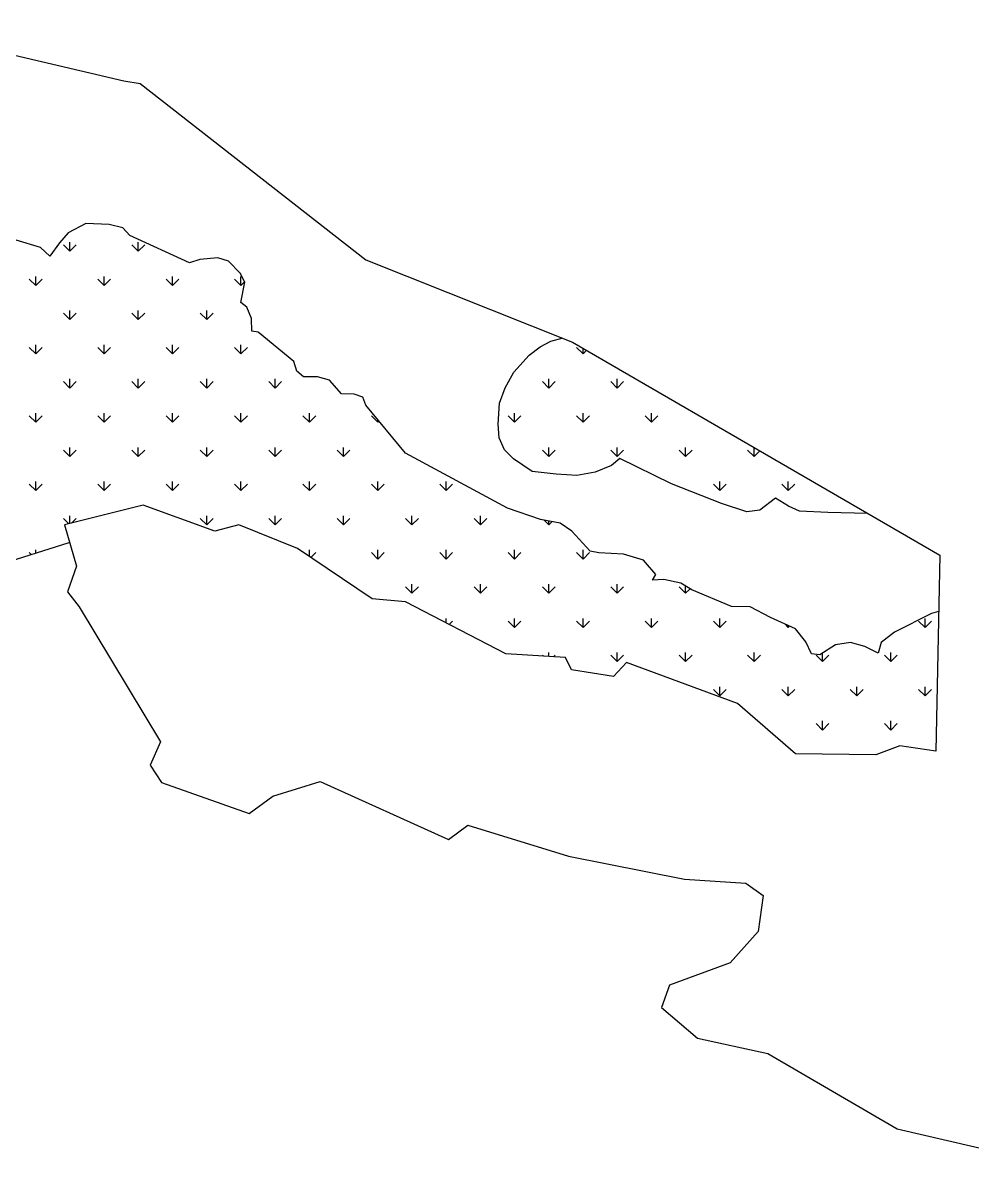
# Model space of a CAD drawing. Header units: metres. Extents: x 316862 to 322015, y 1880764 to 1885164.
# Drawn here: x 318365 to 319861, y 1883353 to 1885136 of the extents above; entities that cross this region are included whole.
import ezdxf

# ---------------------------------------------------------------- set-up
doc = ezdxf.new("R2010")
doc.units = ezdxf.units.M
doc.layers.add('MANGROOVES', color=112, linetype='Continuous')
doc.layers.add('village', color=3, linetype='Continuous')

msp = doc.modelspace()

# ---------------------------------------------------------------- linework, layer by layer
at = {"layer": 'MANGROOVES'}
for p, q in [((318465.2, 1884819.9), (318437.1, 1884805)), ((318501.8, 1884818.1), (318465.2, 1884819.9)), ((318523.2, 1884812.8), (318501.8, 1884818.1)), ((318437.1, 1884805), (318423.6, 1884789.3)), ((318534.5, 1884800.9), (318523.2, 1884812.8)), ((318628, 1884758), (318534.5, 1884800.9)), ((318393.7, 1884781.8), (318355, 1884793.6)), ((318408.3, 1884768.4), (318393.7, 1884781.8)), ((318423.6, 1884789.3), (318408.3, 1884768.4)), ((318644.6, 1884763.3), (318628, 1884758)), ((318672.7, 1884766), (318644.6, 1884763.3)), ((318689.6, 1884760.4), (318672.7, 1884766)), ((318708.3, 1884741.8), (318689.6, 1884760.4)), ((318715.5, 1884727.3), (318708.3, 1884741.8)), ((318709, 1884695.2), (318715.5, 1884727.3)), ((318718.5, 1884688.1), (318709, 1884695.2)), ((318726.1, 1884670.3), (318718.5, 1884688.1)), ((318726.3, 1884650.1), (318726.1, 1884670.3)), ((318736.3, 1884648.9), (318726.3, 1884650.1)), ((318792.7, 1884602.6), (318736.3, 1884648.9)), ((319197.6, 1884634.6), (319216.9, 1884639.7)), ((319163.2, 1884612.5), (319180.5, 1884625.6)), ((319180.5, 1884625.6), (319197.6, 1884634.6)), ((318797.4, 1884587.1), (318792.7, 1884602.6)), ((319139.3, 1884585.8), (319163.2, 1884612.5)), ((318807.6, 1884578.5), (318797.4, 1884587.1)), ((319125.7, 1884561), (319139.3, 1884585.8)), ((318830.1, 1884578.3), (318807.6, 1884578.5)), ((318849, 1884573.2), (318830.1, 1884578.3)), ((318867.6, 1884551.3), (318849, 1884573.2)), ((318887.5, 1884551.1), (318867.6, 1884551.3)), ((318901.1, 1884546.2), (318887.5, 1884551.1)), ((319116.6, 1884536.7), (319125.7, 1884561)), ((318906.2, 1884533.6), (318901.1, 1884546.2)), ((318968.3, 1884458.2), (318906.2, 1884533.6)), ((319114.5, 1884503.9), (319116.6, 1884536.7)), ((319116, 1884482.3), (319114.5, 1884503.9)), ((319124.2, 1884463.3), (319116, 1884482.3)), ((319129.3, 1884371.5), (318968.3, 1884458.2)), ((319138.6, 1884448.9), (319124.2, 1884463.3)), ((319168.2, 1884429), (319138.6, 1884448.9)), ((319306.1, 1884449.8), (319293, 1884438.6)), ((319387.6, 1884409.8), (319306.1, 1884449.8)), ((319205.9, 1884424.9), (319168.2, 1884429)), ((319238.6, 1884422.9), (319205.9, 1884424.9)), ((319267.4, 1884428.3), (319238.6, 1884422.9)), ((319293, 1884438.6), (319267.4, 1884428.3)), ((319466.4, 1884378.5), (319387.6, 1884409.8)), ((319551.2, 1884387.2), (319526.6, 1884368)), ((319572, 1884374.5), (319551.2, 1884387.2)), ((319181.3, 1884353.4), (319129.3, 1884371.5)), ((319505.9, 1884365.4), (319466.4, 1884378.5)), ((319589.2, 1884366.6), (319572, 1884374.5)), ((319212.1, 1884348), (319181.3, 1884353.4)), ((319526.6, 1884368), (319505.9, 1884365.4)), ((319633.8, 1884364.3), (319589.2, 1884366.6)), ((319696.7, 1884363.2), (319633.8, 1884364.3)), ((319230.4, 1884335.4), (319212.1, 1884348)), ((319259.2, 1884303.8), (319230.4, 1884335.4)), ((318297.6, 1884272.4), (318438.9, 1884317.5)), ((318438.9, 1884317.5), (318439.3, 1884317.6)), ((319273.2, 1884300.8), (319259.2, 1884303.8)), ((319312.1, 1884299), (319273.2, 1884300.8)), ((319343.2, 1884289.5), (319312.1, 1884299)), ((319362.9, 1884267), (319343.2, 1884289.5)), ((319357.7, 1884258.1), (319362.9, 1884267)), ((319375.3, 1884259.1), (319357.7, 1884258.1)), ((319402.1, 1884253), (319375.3, 1884259.1)), ((319419.6, 1884242.9), (319402.1, 1884253)), ((319481.9, 1884216.7), (319419.6, 1884242.9)), ((319511.2, 1884215.7), (319481.9, 1884216.7)), ((319543.4, 1884199.2), (319511.2, 1884215.7)), ((319583, 1884181.2), (319543.4, 1884199.2)), ((319796.8, 1884205.5), (319738.7, 1884175.9)), ((319808.1, 1884208.5), (319796.8, 1884205.5)), ((319599, 1884160.6), (319583, 1884181.2)), ((319738.7, 1884175.9), (319717.6, 1884159.5)), ((319608, 1884141.8), (319599, 1884160.6)), ((319645.6, 1884156.1), (319621.2, 1884140.2)), ((319669.5, 1884159.6), (319645.6, 1884156.1)), ((319691.9, 1884153.5), (319669.5, 1884159.6)), ((319717.6, 1884159.5), (319713.1, 1884142.7)), ((319621.2, 1884140.2), (319608, 1884141.8)), ((319713.1, 1884142.7), (319691.9, 1884153.5))]:
    msp.add_line(p, q, dxfattribs=at)
at = {"layer": 'MANGROOVES', "linetype": 'Continuous'}
for p, q in [((318439.9, 1884776.2), (318429.8, 1884786.3)), ((318439.9, 1884776.2), (318439.9, 1884790.4)), ((318439.9, 1884776.2), (318450, 1884786.3)), ((318547.6, 1884776.2), (318537.5, 1884786.3)), ((318547.6, 1884776.2), (318547.6, 1884790.4)), ((318547.6, 1884776.2), (318557.7, 1884786.3)), ((318386, 1884722.3), (318375.9, 1884732.4)), ((318386, 1884722.3), (318386, 1884736.6)), ((318386, 1884722.3), (318396.1, 1884732.4)), ((318493.8, 1884722.3), (318483.7, 1884732.4)), ((318493.8, 1884722.3), (318493.8, 1884736.6)), ((318493.8, 1884722.3), (318503.9, 1884732.4)), ((318601.5, 1884722.3), (318591.4, 1884732.4)), ((318601.5, 1884722.3), (318601.5, 1884736.6)), ((318601.5, 1884722.3), (318611.6, 1884732.4)), ((318709.3, 1884722.3), (318699.2, 1884732.4)), ((318709.3, 1884722.3), (318709.3, 1884736.6)), ((318709.3, 1884722.3), (318715.1, 1884728.1)), ((318439.9, 1884668.4), (318429.8, 1884678.5)), ((318439.9, 1884668.4), (318439.9, 1884682.7)), ((318439.9, 1884668.4), (318450, 1884678.5)), ((318547.6, 1884668.4), (318537.5, 1884678.5)), ((318547.6, 1884668.4), (318547.6, 1884682.7)), ((318547.6, 1884668.4), (318557.7, 1884678.5)), ((318655.4, 1884668.4), (318645.3, 1884678.5)), ((318655.4, 1884668.4), (318655.4, 1884682.7)), ((318655.4, 1884668.4), (318665.5, 1884678.5)), ((318386, 1884614.5), (318375.9, 1884624.6)), ((318386, 1884614.5), (318386, 1884628.8)), ((318386, 1884614.5), (318396.1, 1884624.6)), ((318493.8, 1884614.5), (318483.7, 1884624.6)), ((318493.8, 1884614.5), (318493.8, 1884628.8)), ((318493.8, 1884614.5), (318503.9, 1884624.6)), ((318601.5, 1884614.5), (318591.4, 1884624.6)), ((318601.5, 1884614.5), (318601.5, 1884628.8)), ((318601.5, 1884614.5), (318611.6, 1884624.6)), ((318709.3, 1884614.5), (318699.2, 1884624.6)), ((318709.3, 1884614.5), (318709.3, 1884628.8)), ((318709.3, 1884614.5), (318719.4, 1884624.6)), ((319248.1, 1884614.5), (319238, 1884624.6)), ((319248.1, 1884614.5), (319248.1, 1884623.5)), ((319248.1, 1884614.5), (319253.8, 1884620.2)), ((318439.9, 1884560.6), (318429.8, 1884570.7)), ((318439.9, 1884560.6), (318439.9, 1884574.9)), ((318439.9, 1884560.6), (318450, 1884570.7)), ((318547.6, 1884560.6), (318537.5, 1884570.7)), ((318547.6, 1884560.6), (318547.6, 1884574.9)), ((318547.6, 1884560.6), (318557.7, 1884570.7)), ((318655.4, 1884560.6), (318645.3, 1884570.7)), ((318655.4, 1884560.6), (318655.4, 1884574.9)), ((318655.4, 1884560.6), (318665.5, 1884570.7)), ((318763.2, 1884560.6), (318753.1, 1884570.7)), ((318763.2, 1884560.6), (318763.2, 1884574.9)), ((318763.2, 1884560.6), (318773.3, 1884570.7)), ((319194.2, 1884560.6), (319184.1, 1884570.7)), ((319194.2, 1884560.6), (319194.2, 1884574.9)), ((319194.2, 1884560.6), (319204.3, 1884570.7)), ((319302, 1884560.6), (319291.9, 1884570.7)), ((319302, 1884560.6), (319302, 1884574.9)), ((319302, 1884560.6), (319312.1, 1884570.7)), ((318386, 1884506.7), (318375.9, 1884516.8)), ((318386, 1884506.7), (318386, 1884521)), ((318386, 1884506.7), (318396.1, 1884516.8)), ((318493.8, 1884506.7), (318483.7, 1884516.8)), ((318493.8, 1884506.7), (318493.8, 1884521)), ((318493.8, 1884506.7), (318503.9, 1884516.8)), ((318601.5, 1884506.7), (318591.4, 1884516.8)), ((318601.5, 1884506.7), (318601.5, 1884521)), ((318601.5, 1884506.7), (318611.6, 1884516.8)), ((318709.3, 1884506.7), (318699.2, 1884516.8)), ((318709.3, 1884506.7), (318709.3, 1884521)), ((318709.3, 1884506.7), (318719.4, 1884516.8)), ((318817.1, 1884506.7), (318807, 1884516.8)), ((318817.1, 1884506.7), (318817.1, 1884521)), ((318817.1, 1884506.7), (318827.2, 1884516.8)), ((318924.8, 1884506.7), (318914.7, 1884516.8)), ((319140.3, 1884506.7), (319130.2, 1884516.8)), ((319140.3, 1884506.7), (319140.3, 1884521)), ((319140.3, 1884506.7), (319150.4, 1884516.8)), ((319248.1, 1884506.7), (319238, 1884516.8)), ((319248.1, 1884506.7), (319248.1, 1884521)), ((319248.1, 1884506.7), (319258.2, 1884516.8)), ((319355.9, 1884506.7), (319345.8, 1884516.8)), ((319355.9, 1884506.7), (319355.9, 1884521)), ((319355.9, 1884506.7), (319366, 1884516.8)), ((318924.8, 1884506.7), (318924.8, 1884511)), ((318924.8, 1884506.7), (318926.7, 1884508.7)), ((318439.9, 1884452.9), (318429.8, 1884463)), ((318439.9, 1884452.9), (318439.9, 1884467.2)), ((318439.9, 1884452.9), (318450, 1884463)), ((318547.6, 1884452.9), (318537.5, 1884463)), ((318547.6, 1884452.9), (318547.6, 1884467.2)), ((318547.6, 1884452.9), (318557.7, 1884463)), ((318655.4, 1884452.9), (318645.3, 1884463)), ((318655.4, 1884452.9), (318655.4, 1884467.2)), ((318655.4, 1884452.9), (318665.5, 1884463)), ((318763.2, 1884452.9), (318753.1, 1884463)), ((318763.2, 1884452.9), (318763.2, 1884467.2)), ((318763.2, 1884452.9), (318773.3, 1884463)), ((318870.9, 1884452.9), (318860.8, 1884463)), ((318870.9, 1884452.9), (318870.9, 1884467.2)), ((318870.9, 1884452.9), (318881, 1884463)), ((319194.2, 1884452.9), (319184.1, 1884463)), ((319194.2, 1884452.9), (319194.2, 1884467.2)), ((319194.2, 1884452.9), (319204.3, 1884463)), ((319302, 1884452.9), (319291.9, 1884463)), ((319302, 1884452.9), (319302, 1884467.2)), ((319302, 1884452.9), (319312.1, 1884463)), ((319409.7, 1884452.9), (319399.6, 1884463)), ((319409.7, 1884452.9), (319409.7, 1884467.2)), ((319409.7, 1884452.9), (319419.9, 1884463)), ((319517.5, 1884452.9), (319507.4, 1884463)), ((319517.5, 1884452.9), (319517.5, 1884467.1)), ((319517.5, 1884452.9), (319526.5, 1884461.9)), ((318386, 1884399), (318375.9, 1884409.1)), ((318386, 1884399), (318386, 1884413.3)), ((318386, 1884399), (318396.1, 1884409.1)), ((318493.8, 1884399), (318483.7, 1884409.1)), ((318493.8, 1884399), (318493.8, 1884413.3)), ((318493.8, 1884399), (318503.9, 1884409.1)), ((318601.5, 1884399), (318591.4, 1884409.1)), ((318601.5, 1884399), (318601.5, 1884413.3)), ((318601.5, 1884399), (318611.6, 1884409.1)), ((318709.3, 1884399), (318699.2, 1884409.1)), ((318709.3, 1884399), (318709.3, 1884413.3)), ((318709.3, 1884399), (318719.4, 1884409.1)), ((318817.1, 1884399), (318807, 1884409.1)), ((318817.1, 1884399), (318817.1, 1884413.3)), ((318817.1, 1884399), (318827.2, 1884409.1)), ((318924.8, 1884399), (318914.7, 1884409.1)), ((318924.8, 1884399), (318924.8, 1884413.3)), ((318924.8, 1884399), (318934.9, 1884409.1)), ((319032.6, 1884399), (319022.5, 1884409.1)), ((319032.6, 1884399), (319032.6, 1884413.3)), ((319032.6, 1884399), (319042.7, 1884409.1)), ((319463.6, 1884399), (319453.5, 1884409.1)), ((319463.6, 1884399), (319463.6, 1884413.3)), ((319463.6, 1884399), (319473.7, 1884409.1)), ((319571.4, 1884399), (319561.3, 1884409.1)), ((319571.4, 1884399), (319571.4, 1884413.3)), ((319571.4, 1884399), (319581.5, 1884409.1)), ((318438.3, 1884346.7), (318429.8, 1884355.2)), ((318439.9, 1884347.1), (318439.9, 1884359.4)), ((318442.5, 1884347.8), (318450, 1884355.2)), ((318655.4, 1884345.1), (318645.3, 1884355.2)), ((318655.4, 1884345.1), (318655.4, 1884359.4)), ((318655.4, 1884345.1), (318665.5, 1884355.2)), ((318763.2, 1884345.1), (318753.1, 1884355.2)), ((318763.2, 1884345.1), (318763.2, 1884359.4)), ((318763.2, 1884345.1), (318773.3, 1884355.2)), ((318870.9, 1884345.1), (318860.8, 1884355.2)), ((318870.9, 1884345.1), (318870.9, 1884359.4)), ((318870.9, 1884345.1), (318881, 1884355.2)), ((318978.7, 1884345.1), (318968.6, 1884355.2)), ((318978.7, 1884345.1), (318978.7, 1884359.4)), ((318978.7, 1884345.1), (318988.8, 1884355.2)), ((319086.5, 1884345.1), (319076.4, 1884355.2)), ((319086.5, 1884345.1), (319086.5, 1884359.4)), ((319086.5, 1884345.1), (319096.6, 1884355.2)), ((319194.2, 1884345.1), (319186.9, 1884352.5)), ((319194.2, 1884345.1), (319194.2, 1884351.2)), ((319194.2, 1884345.1), (319199.4, 1884350.3)), ((318378.9, 1884298.3), (318375.9, 1884301.3)), ((318386, 1884300.6), (318386, 1884305.5)), ((318817.1, 1884295.4), (318817.1, 1884305.5)), ((318819.6, 1884293.7), (318827.2, 1884301.3)), ((318924.8, 1884291.2), (318914.7, 1884301.3)), ((318924.8, 1884291.2), (318924.8, 1884305.5)), ((318924.8, 1884291.2), (318934.9, 1884301.3)), ((319032.6, 1884291.2), (319022.5, 1884301.3)), ((319032.6, 1884291.2), (319032.6, 1884305.5)), ((319032.6, 1884291.2), (319042.7, 1884301.3)), ((319140.3, 1884291.2), (319130.2, 1884301.3)), ((319140.3, 1884291.2), (319140.3, 1884305.5)), ((319140.3, 1884291.2), (319150.4, 1884301.3)), ((319248.1, 1884291.2), (319238, 1884301.3)), ((319248.1, 1884291.2), (319248.1, 1884305.5)), ((319248.1, 1884291.2), (319258.2, 1884301.3)), ((318978.7, 1884237.3), (318968.6, 1884247.4)), ((318978.7, 1884237.3), (318978.7, 1884251.6)), ((318978.7, 1884237.3), (318988.8, 1884247.4)), ((319086.5, 1884237.3), (319076.4, 1884247.4)), ((319086.5, 1884237.3), (319086.5, 1884251.6)), ((319086.5, 1884237.3), (319096.6, 1884247.4)), ((319194.2, 1884237.3), (319184.1, 1884247.4)), ((319194.2, 1884237.3), (319194.2, 1884251.6)), ((319194.2, 1884237.3), (319204.3, 1884247.4)), ((319302, 1884237.3), (319291.9, 1884247.4)), ((319302, 1884237.3), (319302, 1884251.6)), ((319302, 1884237.3), (319312.1, 1884247.4)), ((319409.7, 1884237.3), (319399.6, 1884247.4)), ((319409.7, 1884237.3), (319409.7, 1884248.6)), ((319409.7, 1884237.3), (319416.9, 1884244.5)), ((319032.6, 1884190.6), (319032.6, 1884197.7)), ((319037.3, 1884188.2), (319042.7, 1884193.6)), ((319140.3, 1884183.5), (319130.2, 1884193.6)), ((319140.3, 1884183.5), (319140.3, 1884197.7)), ((319140.3, 1884183.5), (319150.4, 1884193.6)), ((319248.1, 1884183.5), (319238, 1884193.6)), ((319248.1, 1884183.5), (319248.1, 1884197.7)), ((319248.1, 1884183.5), (319258.2, 1884193.6)), ((319355.9, 1884183.5), (319345.8, 1884193.6)), ((319355.9, 1884183.5), (319355.9, 1884197.7)), ((319355.9, 1884183.5), (319366, 1884193.6)), ((319463.6, 1884183.5), (319453.5, 1884193.6)), ((319463.6, 1884183.5), (319463.6, 1884197.7)), ((319463.6, 1884183.5), (319473.7, 1884193.6)), ((319786.9, 1884183.5), (319776.8, 1884193.6)), ((319786.9, 1884183.5), (319786.9, 1884197.7)), ((319786.9, 1884183.5), (319797, 1884193.6)), ((319571.4, 1884183.5), (319565.8, 1884189.1)), ((319571.4, 1884183.5), (319571.4, 1884186.5)), ((319571.4, 1884183.5), (319573.5, 1884185.6)), ((319185.6, 1884138.2), (319184.1, 1884139.7)), ((319194.2, 1884137.6), (319194.2, 1884143.9)), ((319201.8, 1884137.1), (319204.3, 1884139.7)), ((319302, 1884129.6), (319291.9, 1884139.7)), ((319302, 1884129.6), (319302, 1884143.9)), ((319302, 1884129.6), (319312.1, 1884139.7)), ((319409.7, 1884129.6), (319399.6, 1884139.7)), ((319409.7, 1884129.6), (319409.7, 1884143.9)), ((319409.7, 1884129.6), (319419.9, 1884139.7)), ((319517.5, 1884129.6), (319507.4, 1884139.7)), ((319517.5, 1884129.6), (319517.5, 1884143.9)), ((319517.5, 1884129.6), (319527.6, 1884139.7)), ((319625.3, 1884129.6), (319615.2, 1884139.7)), ((319625.3, 1884129.6), (319625.3, 1884142.8)), ((319625.3, 1884129.6), (319635.4, 1884139.7)), ((319733, 1884129.6), (319722.9, 1884139.7)), ((319733, 1884129.6), (319733, 1884143.9)), ((319733, 1884129.6), (319743.1, 1884139.7)), ((319463.6, 1884075.7), (319453.5, 1884085.8)), ((319463.6, 1884075.7), (319463.6, 1884090)), ((319463.6, 1884075.7), (319473.7, 1884085.8)), ((319571.4, 1884075.7), (319561.3, 1884085.8)), ((319571.4, 1884075.7), (319571.4, 1884090)), ((319571.4, 1884075.7), (319581.5, 1884085.8)), ((319679.2, 1884075.7), (319669.1, 1884085.8)), ((319679.2, 1884075.7), (319679.2, 1884090)), ((319679.2, 1884075.7), (319689.3, 1884085.8)), ((319786.9, 1884075.7), (319776.8, 1884085.8)), ((319786.9, 1884075.7), (319786.9, 1884090)), ((319786.9, 1884075.7), (319797, 1884085.8)), ((319625.3, 1884021.8), (319615.2, 1884031.9)), ((319625.3, 1884021.8), (319625.3, 1884036.1)), ((319625.3, 1884021.8), (319635.4, 1884031.9)), ((319733, 1884021.8), (319722.9, 1884031.9)), ((319733, 1884021.8), (319733, 1884036.1)), ((319733, 1884021.8), (319743.1, 1884031.9))]:
    msp.add_line(p, q, dxfattribs=at)
at = {"layer": 'village', "color": 3}
for p, q in [((318137.4, 1885136.3), (318524.6, 1885044.4)), ((318137.4, 1885136.3), (318524.6, 1885044.4)), ((318524.6, 1885044.4), (318550.4, 1885040.6)), ((318524.6, 1885044.4), (318550.4, 1885040.6)), ((318550.4, 1885040.6), (318906.2, 1884762.5)), ((318550.4, 1885040.6), (318906.2, 1884762.5)), ((318906.2, 1884762.5), (319231.6, 1884633.1)), ((318906.2, 1884762.5), (319231.6, 1884633.1)), ((319231.6, 1884633.1), (319809.9, 1884297.5)), ((319231.6, 1884633.1), (319809.9, 1884297.5)), ((318555.1, 1884376), (318431.1, 1884344.9)), ((318555.1, 1884376), (318431.1, 1884344.9)), ((318668.3, 1884335.3), (318555.1, 1884376)), ((318668.3, 1884335.3), (318555.1, 1884376)), ((318431.1, 1884344.9), (318450.5, 1884280.2)), ((318431.1, 1884344.9), (318450.5, 1884280.2)), ((318706.1, 1884345.2), (318668.3, 1884335.3)), ((318706.1, 1884345.2), (318668.3, 1884335.3)), ((318798.4, 1884308), (318706.1, 1884345.2)), ((318798.4, 1884308), (318706.1, 1884345.2)), ((318916.2, 1884228.7), (318798.4, 1884308)), ((318916.2, 1884228.7), (318798.4, 1884308)), ((318450.5, 1884280.2), (318436.2, 1884239.4)), ((318450.5, 1884280.2), (318436.2, 1884239.4)), ((319809.9, 1884297.5), (319803.9, 1883988.6)), ((319809.9, 1884297.5), (319803.9, 1883988.6)), ((318436.2, 1884239.4), (318454.5, 1884215.9)), ((318436.2, 1884239.4), (318454.5, 1884215.9)), ((318968.6, 1884223.7), (318916.2, 1884228.7)), ((318968.6, 1884223.7), (318916.2, 1884228.7)), ((318454.5, 1884215.9), (318582.8, 1884003)), ((318454.5, 1884215.9), (318582.8, 1884003)), ((319126.7, 1884141.9), (318968.6, 1884223.7)), ((319126.7, 1884141.9), (318968.6, 1884223.7)), ((319220.6, 1884135.9), (319126.7, 1884141.9)), ((319220.6, 1884135.9), (319126.7, 1884141.9)), ((319229.9, 1884116.9), (319220.6, 1884135.9)), ((319229.9, 1884116.9), (319220.6, 1884135.9)), ((319316.8, 1884128.4), (319296.1, 1884106.4)), ((319316.8, 1884128.4), (319296.1, 1884106.4)), ((319491.5, 1884063.8), (319316.8, 1884128.4)), ((319491.5, 1884063.8), (319316.8, 1884128.4)), ((319296.1, 1884106.4), (319229.9, 1884116.9)), ((319296.1, 1884106.4), (319229.9, 1884116.9)), ((319582.6, 1883984.4), (319491.5, 1884063.8)), ((319582.6, 1883984.4), (319491.5, 1884063.8)), ((318582.8, 1884003), (318566.4, 1883966.7)), ((318582.8, 1884003), (318566.4, 1883966.7)), ((319747.2, 1883996.7), (319709.1, 1883983)), ((319747.2, 1883996.7), (319709.1, 1883983)), ((319803.9, 1883988.6), (319747.2, 1883996.7)), ((319803.9, 1883988.6), (319747.2, 1883996.7)), ((319709.1, 1883983), (319582.6, 1883984.4)), ((319709.1, 1883983), (319582.6, 1883984.4)), ((318566.4, 1883966.7), (318584.1, 1883939.3)), ((318566.4, 1883966.7), (318584.1, 1883939.3)), ((318584.1, 1883939.3), (318722.1, 1883890.1)), ((318584.1, 1883939.3), (318722.1, 1883890.1)), ((318759.5, 1883917.4), (318833.9, 1883940.7)), ((318759.5, 1883917.4), (318833.9, 1883940.7)), ((318833.9, 1883940.7), (319036.3, 1883849.4)), ((318833.9, 1883940.7), (319036.3, 1883849.4)), ((318722.1, 1883890.1), (318759.5, 1883917.4)), ((318722.1, 1883890.1), (318759.5, 1883917.4)), ((319036.3, 1883849.4), (319066.8, 1883872)), ((319036.3, 1883849.4), (319066.8, 1883872)), ((319066.8, 1883872), (319225, 1883823.1)), ((319066.8, 1883872), (319225, 1883823.1)), ((319225, 1883823.1), (319407.7, 1883786.8)), ((319225, 1883823.1), (319407.7, 1883786.8)), ((319407.7, 1883786.8), (319504.6, 1883780.5)), ((319407.7, 1883786.8), (319504.6, 1883780.5)), ((319504.6, 1883780.5), (319531.9, 1883761.2)), ((319504.6, 1883780.5), (319531.9, 1883761.2)), ((319531.9, 1883761.2), (319524.1, 1883704.3)), ((319531.9, 1883761.2), (319524.1, 1883704.3)), ((319524.1, 1883704.3), (319479.9, 1883654.9)), ((319524.1, 1883704.3), (319479.9, 1883654.9)), ((319479.9, 1883654.9), (319384.5, 1883620)), ((319479.9, 1883654.9), (319384.5, 1883620)), ((319384.5, 1883620), (319371.8, 1883584.9)), ((319384.5, 1883620), (319371.8, 1883584.9)), ((319371.8, 1883584.9), (319428.4, 1883536.4)), ((319371.8, 1883584.9), (319428.4, 1883536.4)), ((319428.4, 1883536.4), (319539.4, 1883512.4)), ((319428.4, 1883536.4), (319539.4, 1883512.4)), ((319539.4, 1883512.4), (319742.7, 1883393.4)), ((319539.4, 1883512.4), (319742.7, 1883393.4)), ((319742.7, 1883393.4), (319915, 1883353.3)), ((319742.7, 1883393.4), (319915, 1883353.3))]:
    msp.add_line(p, q, dxfattribs=at)

doc.saveas('drawing.dxf')
